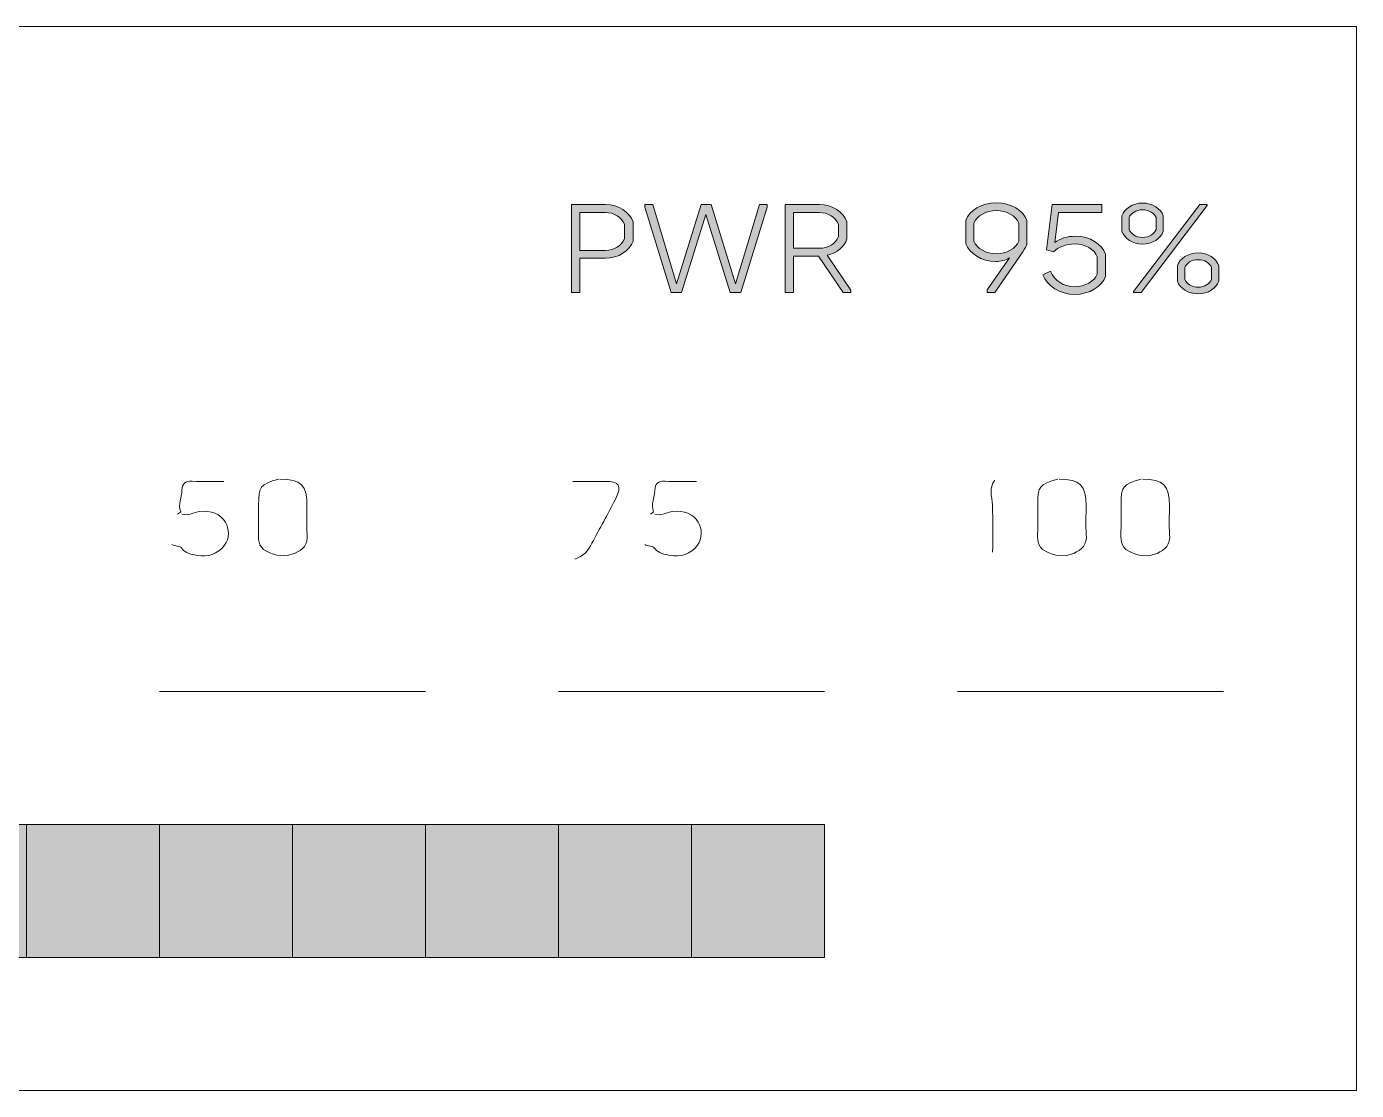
# Model space of a CAD drawing. Header units: inches. Extents: x 105 to 230, y -180 to -140.
# Drawn here: x 180 to 230, y -180 to -140 of the extents above; entities that cross this region are included whole.
import ezdxf

# ---------------------------------------------------------------- set-up
doc = ezdxf.new("R2010")
doc.units = ezdxf.units.IN
doc.header["$MEASUREMENT"] = 0
doc.layers.add('CUT', color=7, linetype='Continuous')
doc.layers.add('TYPE', color=7, linetype='Continuous')

# ---------------------------------------------------------------- blocks, each defined once
blk = doc.blocks.new('block 3')
at = {"layer": 'TYPE', "true_color": 0xffffff}
h = blk.add_hatch(color=7, dxfattribs=at)
h.dxf.hatch_style = 2
edge = h.paths.add_edge_path()
edge.add_spline(control_points=[(202.801, -147.34), (202.801, -147.34), (202.801, -148.066), (202.801, -148.066), (202.679, -148.426), (202.253, -148.712), (201.766, -148.712), (201.766, -148.712), (200.801, -148.712), (200.801, -148.712), (200.801, -148.712), (200.801, -150), (200.801, -150), (200.801, -150), (200.482, -150), (200.482, -150), (200.482, -150), (200.482, -146.694), (200.482, -146.694), (200.482, -146.694), (201.766, -146.694), (201.766, -146.694), (202.253, -146.694), (202.679, -146.979), (202.801, -147.34)], knot_values=[0, 0, 0, 0, 1, 1, 1, 2, 2, 2, 3, 3, 3, 4, 4, 4, 5, 5, 5, 6, 6, 6, 7, 7, 7, 8, 8, 8, 8], degree=3, periodic=1)
edge = h.paths.add_edge_path()
edge.add_spline(control_points=[(202.482, -147.429), (202.384, -147.171), (202.084, -146.989), (201.756, -146.989), (201.756, -146.989), (200.801, -146.989), (200.801, -146.989), (200.801, -146.989), (200.801, -148.417), (200.801, -148.417), (200.801, -148.417), (201.756, -148.417), (201.756, -148.417), (202.084, -148.417), (202.384, -148.234), (202.482, -147.977), (202.482, -147.977), (202.482, -147.429), (202.482, -147.429)], knot_values=[0, 0, 0, 0, 1, 1, 1, 2, 2, 2, 3, 3, 3, 4, 4, 4, 5, 5, 5, 6, 6, 6, 6], degree=3, periodic=1)
h = blk.add_hatch(color=7, dxfattribs=at)
h.dxf.hatch_style = 2
h.paths.add_polyline_path([(207.845, -146.694), (207.845, -146.787), (206.852, -150), (206.458, -150), (205.541, -147.064), (204.627, -150), (204.234, -150), (203.241, -146.792), (203.241, -146.694), (203.541, -146.694), (204.435, -149.668), (205.358, -146.694), (205.737, -146.694), (206.655, -149.668), (207.554, -146.694)])
h = blk.add_hatch(color=7, dxfattribs=at)
h.dxf.hatch_style = 2
edge = h.paths.add_edge_path()
edge.add_spline(control_points=[(210.997, -149.906), (210.997, -149.906), (210.997, -150), (210.997, -150), (210.997, -150), (210.698, -150), (210.698, -150), (210.698, -150), (209.775, -148.632), (209.775, -148.632), (209.775, -148.632), (208.838, -148.632), (208.838, -148.632), (208.838, -148.632), (208.838, -150), (208.838, -150), (208.838, -150), (208.52, -150), (208.52, -150), (208.52, -150), (208.52, -146.694), (208.52, -146.694), (208.52, -146.694), (209.808, -146.694), (209.808, -146.694), (210.295, -146.694), (210.721, -146.979), (210.843, -147.34), (210.843, -147.34), (210.843, -147.986), (210.843, -147.986), (210.749, -148.272), (210.463, -148.506), (210.107, -148.595), (210.107, -148.595), (210.997, -149.906), (210.997, -149.906)], knot_values=[0, 0, 0, 0, 1, 1, 1, 2, 2, 2, 3, 3, 3, 4, 4, 4, 5, 5, 5, 6, 6, 6, 7, 7, 7, 8, 8, 8, 9, 9, 9, 10, 10, 10, 11, 11, 11, 12, 12, 12, 12], degree=3, periodic=1)
edge = h.paths.add_edge_path()
edge.add_spline(control_points=[(208.838, -148.337), (208.838, -148.337), (209.798, -148.337), (209.798, -148.337), (210.126, -148.337), (210.426, -148.155), (210.524, -147.897), (210.524, -147.897), (210.524, -147.429), (210.524, -147.429), (210.426, -147.171), (210.126, -146.989), (209.798, -146.989), (209.798, -146.989), (208.838, -146.989), (208.838, -146.989), (208.838, -146.989), (208.838, -148.337), (208.838, -148.337)], knot_values=[0, 0, 0, 0, 1, 1, 1, 2, 2, 2, 3, 3, 3, 4, 4, 4, 5, 5, 5, 6, 6, 6, 6], degree=3, periodic=1)
at = {"layer": 'TYPE', "lineweight": 0}
blk.add_lwpolyline([(207.845, -146.694), (207.845, -146.787), (206.852, -150), (206.458, -150), (205.541, -147.064), (204.627, -150), (204.234, -150), (203.241, -146.792), (203.241, -146.694), (203.541, -146.694), (204.435, -149.668), (205.358, -146.694), (205.737, -146.694), (206.655, -149.668), (207.554, -146.694), (207.845, -146.694)], dxfattribs=at)
for points, knots in [([(202.801, -147.34), (202.801, -147.34), (202.801, -148.066), (202.801, -148.066), (202.679, -148.426), (202.253, -148.712), (201.766, -148.712), (201.766, -148.712), (200.801, -148.712), (200.801, -148.712), (200.801, -148.712), (200.801, -150), (200.801, -150), (200.801, -150), (200.482, -150), (200.482, -150), (200.482, -150), (200.482, -146.694), (200.482, -146.694), (200.482, -146.694), (201.766, -146.694), (201.766, -146.694), (202.253, -146.694), (202.679, -146.979), (202.801, -147.34)], [0, 0, 0, 0, 1, 1, 1, 2, 2, 2, 3, 3, 3, 4, 4, 4, 5, 5, 5, 6, 6, 6, 7, 7, 7, 8, 8, 8, 8]), ([(202.482, -147.429), (202.384, -147.171), (202.084, -146.989), (201.756, -146.989), (201.756, -146.989), (200.801, -146.989), (200.801, -146.989), (200.801, -146.989), (200.801, -148.417), (200.801, -148.417), (200.801, -148.417), (201.756, -148.417), (201.756, -148.417), (202.084, -148.417), (202.384, -148.234), (202.482, -147.977), (202.482, -147.977), (202.482, -147.429), (202.482, -147.429)], [0, 0, 0, 0, 1, 1, 1, 2, 2, 2, 3, 3, 3, 4, 4, 4, 5, 5, 5, 6, 6, 6, 6]), ([(210.997, -149.906), (210.997, -149.906), (210.997, -150), (210.997, -150), (210.997, -150), (210.698, -150), (210.698, -150), (210.698, -150), (209.775, -148.632), (209.775, -148.632), (209.775, -148.632), (208.838, -148.632), (208.838, -148.632), (208.838, -148.632), (208.838, -150), (208.838, -150), (208.838, -150), (208.52, -150), (208.52, -150), (208.52, -150), (208.52, -146.694), (208.52, -146.694), (208.52, -146.694), (209.808, -146.694), (209.808, -146.694), (210.295, -146.694), (210.721, -146.979), (210.843, -147.34), (210.843, -147.34), (210.843, -147.986), (210.843, -147.986), (210.749, -148.272), (210.463, -148.506), (210.107, -148.595), (210.107, -148.595), (210.997, -149.906), (210.997, -149.906)], [0, 0, 0, 0, 1, 1, 1, 2, 2, 2, 3, 3, 3, 4, 4, 4, 5, 5, 5, 6, 6, 6, 7, 7, 7, 8, 8, 8, 9, 9, 9, 10, 10, 10, 11, 11, 11, 12, 12, 12, 12]), ([(208.838, -148.337), (208.838, -148.337), (209.798, -148.337), (209.798, -148.337), (210.126, -148.337), (210.426, -148.155), (210.524, -147.897), (210.524, -147.897), (210.524, -147.429), (210.524, -147.429), (210.426, -147.171), (210.126, -146.989), (209.798, -146.989), (209.798, -146.989), (208.838, -146.989), (208.838, -146.989), (208.838, -146.989), (208.838, -148.337), (208.838, -148.337)], [0, 0, 0, 0, 1, 1, 1, 2, 2, 2, 3, 3, 3, 4, 4, 4, 5, 5, 5, 6, 6, 6, 6])]:
    blk.add_open_spline(points, degree=3, knots=knots, dxfattribs=at)
blk = doc.blocks.new('block 4')
at = {"layer": 'TYPE', "true_color": 0xffffff}
h = blk.add_hatch(color=7, dxfattribs=at)
h.dxf.hatch_style = 2
edge = h.paths.add_edge_path()
edge.add_spline(control_points=[(217.613, -147.293), (217.613, -147.293), (217.613, -148.164), (217.613, -148.164), (217.59, -148.244), (217.533, -148.351), (217.459, -148.464), (217.459, -148.464), (216.405, -150), (216.405, -150), (216.405, -150), (216.119, -150), (216.119, -150), (216.119, -150), (216.119, -149.897), (216.119, -149.897), (216.119, -149.897), (216.957, -148.693), (216.957, -148.693), (216.808, -148.792), (216.62, -148.829), (216.442, -148.829), (215.894, -148.829), (215.45, -148.529), (215.309, -148.164), (215.309, -148.164), (215.309, -147.293), (215.309, -147.293), (215.45, -146.919), (215.908, -146.623), (216.461, -146.623), (217.014, -146.623), (217.473, -146.919), (217.613, -147.293)], knot_values=[0, 0, 0, 0, 1, 1, 1, 2, 2, 2, 3, 3, 3, 4, 4, 4, 5, 5, 5, 6, 6, 6, 7, 7, 7, 8, 8, 8, 9, 9, 9, 10, 10, 10, 11, 11, 11, 11], degree=3, periodic=1)
edge = h.paths.add_edge_path()
edge.add_spline(control_points=[(217.304, -147.392), (217.192, -147.11), (216.85, -146.914), (216.461, -146.914), (216.072, -146.914), (215.731, -147.11), (215.618, -147.392), (215.618, -147.392), (215.618, -148.066), (215.618, -148.066), (215.731, -148.347), (216.072, -148.544), (216.461, -148.544), (216.85, -148.544), (217.192, -148.347), (217.304, -148.066), (217.304, -148.066), (217.304, -147.392), (217.304, -147.392)], knot_values=[0, 0, 0, 0, 1, 1, 1, 2, 2, 2, 3, 3, 3, 4, 4, 4, 5, 5, 5, 6, 6, 6, 6], degree=3, periodic=1)
h = blk.add_hatch(color=7, dxfattribs=at)
h.dxf.hatch_style = 2
edge = h.paths.add_edge_path()
edge.add_spline(control_points=[(220.564, -148.562), (220.564, -148.562), (220.564, -149.401), (220.564, -149.401), (220.433, -149.766), (219.965, -150.07), (219.412, -150.07), (218.859, -150.07), (218.363, -149.752), (218.213, -149.335), (218.213, -149.335), (218.503, -149.195), (218.503, -149.195), (218.644, -149.565), (219, -149.78), (219.412, -149.78), (219.801, -149.78), (220.152, -149.583), (220.255, -149.307), (220.255, -149.307), (220.255, -148.661), (220.255, -148.661), (220.152, -148.37), (219.801, -148.174), (219.412, -148.174), (219.089, -148.174), (218.789, -148.281), (218.606, -148.473), (218.606, -148.473), (218.349, -148.389), (218.349, -148.389), (218.349, -148.389), (218.56, -146.694), (218.56, -146.694), (218.56, -146.694), (220.424, -146.694), (220.424, -146.694), (220.424, -146.694), (220.424, -146.989), (220.424, -146.989), (220.424, -146.989), (218.803, -146.989), (218.803, -146.989), (218.803, -146.989), (218.663, -148.117), (218.663, -148.117), (218.845, -147.968), (219.136, -147.883), (219.435, -147.883), (219.979, -147.883), (220.438, -148.174), (220.564, -148.562)], knot_values=[0, 0, 0, 0, 1, 1, 1, 2, 2, 2, 3, 3, 3, 4, 4, 4, 5, 5, 5, 6, 6, 6, 7, 7, 7, 8, 8, 8, 9, 9, 9, 10, 10, 10, 11, 11, 11, 12, 12, 12, 13, 13, 13, 14, 14, 14, 15, 15, 15, 16, 16, 16, 17, 17, 17, 17], degree=3, periodic=1)
h = blk.add_hatch(color=7, dxfattribs=at)
h.dxf.hatch_style = 2
edge = h.paths.add_edge_path()
edge.add_spline(control_points=[(221.182, -147.701), (221.182, -147.701), (221.182, -147.11), (221.182, -147.11), (221.276, -146.853), (221.585, -146.633), (221.96, -146.633), (222.335, -146.633), (222.644, -146.853), (222.737, -147.11), (222.737, -147.11), (222.737, -147.701), (222.737, -147.701), (222.644, -147.963), (222.335, -148.178), (221.96, -148.178), (221.585, -148.178), (221.276, -147.963), (221.182, -147.701)], knot_values=[0, 0, 0, 0, 1, 1, 1, 2, 2, 2, 3, 3, 3, 4, 4, 4, 5, 5, 5, 6, 6, 6, 6], degree=3, periodic=1)
edge = h.paths.add_edge_path()
edge.add_spline(control_points=[(222.466, -147.63), (222.466, -147.63), (222.466, -147.181), (222.466, -147.181), (222.391, -147.017), (222.213, -146.89), (221.96, -146.89), (221.707, -146.89), (221.529, -147.017), (221.454, -147.181), (221.454, -147.181), (221.454, -147.63), (221.454, -147.63), (221.529, -147.794), (221.707, -147.925), (221.96, -147.925), (222.213, -147.925), (222.391, -147.794), (222.466, -147.63)], knot_values=[0, 0, 0, 0, 1, 1, 1, 2, 2, 2, 3, 3, 3, 4, 4, 4, 5, 5, 5, 6, 6, 6, 6], degree=3, periodic=1)
h.paths.add_polyline_path([(221.904, -150), (221.618, -150), (221.618, -149.962), (224.109, -146.694), (224.395, -146.694), (224.395, -146.731)])
edge = h.paths.add_edge_path()
edge.add_spline(control_points=[(223.271, -149.574), (223.271, -149.574), (223.271, -148.984), (223.271, -148.984), (223.365, -148.726), (223.674, -148.506), (224.049, -148.506), (224.423, -148.506), (224.732, -148.726), (224.826, -148.984), (224.826, -148.984), (224.826, -149.574), (224.826, -149.574), (224.732, -149.836), (224.423, -150.051), (224.049, -150.051), (223.674, -150.051), (223.365, -149.836), (223.271, -149.574)], knot_values=[0, 0, 0, 0, 1, 1, 1, 2, 2, 2, 3, 3, 3, 4, 4, 4, 5, 5, 5, 6, 6, 6, 6], degree=3, periodic=1)
edge = h.paths.add_edge_path()
edge.add_spline(control_points=[(224.554, -149.504), (224.554, -149.504), (224.554, -149.054), (224.554, -149.054), (224.479, -148.89), (224.301, -148.764), (224.049, -148.764), (223.796, -148.764), (223.618, -148.89), (223.543, -149.054), (223.543, -149.054), (223.543, -149.504), (223.543, -149.504), (223.618, -149.668), (223.796, -149.799), (224.049, -149.799), (224.301, -149.799), (224.479, -149.668), (224.554, -149.504)], knot_values=[0, 0, 0, 0, 1, 1, 1, 2, 2, 2, 3, 3, 3, 4, 4, 4, 5, 5, 5, 6, 6, 6, 6], degree=3, periodic=1)
at = {"layer": 'TYPE', "lineweight": 0}
blk.add_lwpolyline([(221.904, -150), (221.618, -150), (221.618, -149.962), (224.109, -146.694), (224.395, -146.694), (224.395, -146.731), (221.904, -150)], dxfattribs=at)
for points, knots in [([(217.613, -147.293), (217.613, -147.293), (217.613, -148.164), (217.613, -148.164), (217.59, -148.244), (217.533, -148.351), (217.459, -148.464), (217.459, -148.464), (216.405, -150), (216.405, -150), (216.405, -150), (216.119, -150), (216.119, -150), (216.119, -150), (216.119, -149.897), (216.119, -149.897), (216.119, -149.897), (216.957, -148.693), (216.957, -148.693), (216.808, -148.792), (216.62, -148.829), (216.442, -148.829), (215.894, -148.829), (215.45, -148.529), (215.309, -148.164), (215.309, -148.164), (215.309, -147.293), (215.309, -147.293), (215.45, -146.919), (215.908, -146.623), (216.461, -146.623), (217.014, -146.623), (217.473, -146.919), (217.613, -147.293)], [0, 0, 0, 0, 1, 1, 1, 2, 2, 2, 3, 3, 3, 4, 4, 4, 5, 5, 5, 6, 6, 6, 7, 7, 7, 8, 8, 8, 9, 9, 9, 10, 10, 10, 11, 11, 11, 11]), ([(217.304, -147.392), (217.192, -147.11), (216.85, -146.914), (216.461, -146.914), (216.072, -146.914), (215.731, -147.11), (215.618, -147.392), (215.618, -147.392), (215.618, -148.066), (215.618, -148.066), (215.731, -148.347), (216.072, -148.544), (216.461, -148.544), (216.85, -148.544), (217.192, -148.347), (217.304, -148.066), (217.304, -148.066), (217.304, -147.392), (217.304, -147.392)], [0, 0, 0, 0, 1, 1, 1, 2, 2, 2, 3, 3, 3, 4, 4, 4, 5, 5, 5, 6, 6, 6, 6]), ([(220.564, -148.562), (220.564, -148.562), (220.564, -149.401), (220.564, -149.401), (220.433, -149.766), (219.965, -150.07), (219.412, -150.07), (218.859, -150.07), (218.363, -149.752), (218.213, -149.335), (218.213, -149.335), (218.503, -149.195), (218.503, -149.195), (218.644, -149.565), (219, -149.78), (219.412, -149.78), (219.801, -149.78), (220.152, -149.583), (220.255, -149.307), (220.255, -149.307), (220.255, -148.661), (220.255, -148.661), (220.152, -148.37), (219.801, -148.174), (219.412, -148.174), (219.089, -148.174), (218.789, -148.281), (218.606, -148.473), (218.606, -148.473), (218.349, -148.389), (218.349, -148.389), (218.349, -148.389), (218.56, -146.694), (218.56, -146.694), (218.56, -146.694), (220.424, -146.694), (220.424, -146.694), (220.424, -146.694), (220.424, -146.989), (220.424, -146.989), (220.424, -146.989), (218.803, -146.989), (218.803, -146.989), (218.803, -146.989), (218.663, -148.117), (218.663, -148.117), (218.845, -147.968), (219.136, -147.883), (219.435, -147.883), (219.979, -147.883), (220.438, -148.174), (220.564, -148.562)], [0, 0, 0, 0, 1, 1, 1, 2, 2, 2, 3, 3, 3, 4, 4, 4, 5, 5, 5, 6, 6, 6, 7, 7, 7, 8, 8, 8, 9, 9, 9, 10, 10, 10, 11, 11, 11, 12, 12, 12, 13, 13, 13, 14, 14, 14, 15, 15, 15, 16, 16, 16, 17, 17, 17, 17]), ([(221.182, -147.701), (221.182, -147.701), (221.182, -147.11), (221.182, -147.11), (221.276, -146.853), (221.585, -146.633), (221.96, -146.633), (222.335, -146.633), (222.644, -146.853), (222.737, -147.11), (222.737, -147.11), (222.737, -147.701), (222.737, -147.701), (222.644, -147.963), (222.335, -148.178), (221.96, -148.178), (221.585, -148.178), (221.276, -147.963), (221.182, -147.701)], [0, 0, 0, 0, 1, 1, 1, 2, 2, 2, 3, 3, 3, 4, 4, 4, 5, 5, 5, 6, 6, 6, 6]), ([(222.466, -147.63), (222.466, -147.63), (222.466, -147.181), (222.466, -147.181), (222.391, -147.017), (222.213, -146.89), (221.96, -146.89), (221.707, -146.89), (221.529, -147.017), (221.454, -147.181), (221.454, -147.181), (221.454, -147.63), (221.454, -147.63), (221.529, -147.794), (221.707, -147.925), (221.96, -147.925), (222.213, -147.925), (222.391, -147.794), (222.466, -147.63)], [0, 0, 0, 0, 1, 1, 1, 2, 2, 2, 3, 3, 3, 4, 4, 4, 5, 5, 5, 6, 6, 6, 6]), ([(223.271, -149.574), (223.271, -149.574), (223.271, -148.984), (223.271, -148.984), (223.365, -148.726), (223.674, -148.506), (224.049, -148.506), (224.423, -148.506), (224.732, -148.726), (224.826, -148.984), (224.826, -148.984), (224.826, -149.574), (224.826, -149.574), (224.732, -149.836), (224.423, -150.051), (224.049, -150.051), (223.674, -150.051), (223.365, -149.836), (223.271, -149.574)], [0, 0, 0, 0, 1, 1, 1, 2, 2, 2, 3, 3, 3, 4, 4, 4, 5, 5, 5, 6, 6, 6, 6]), ([(224.554, -149.504), (224.554, -149.504), (224.554, -149.054), (224.554, -149.054), (224.479, -148.89), (224.301, -148.764), (224.049, -148.764), (223.796, -148.764), (223.618, -148.89), (223.543, -149.054), (223.543, -149.054), (223.543, -149.504), (223.543, -149.504), (223.618, -149.668), (223.796, -149.799), (224.049, -149.799), (224.301, -149.799), (224.479, -149.668), (224.554, -149.504)], [0, 0, 0, 0, 1, 1, 1, 2, 2, 2, 3, 3, 3, 4, 4, 4, 5, 5, 5, 6, 6, 6, 6])]:
    blk.add_open_spline(points, degree=3, knots=knots, dxfattribs=at)

msp = doc.modelspace()

# ---------------------------------------------------------------- hatches: boundary and pattern name
at = {"layer": 'TYPE', "true_color": 0x706f6f}
h = msp.add_hatch(color=8, dxfattribs=at)
h.dxf.hatch_style = 2
h.paths.add_polyline_path([(180, -170), (175, -170), (175, -175), (180, -175)])
at = {"layer": 'TYPE', "true_color": 0x646363}
h = msp.add_hatch(color=251, dxfattribs=at)
h.dxf.hatch_style = 2
h.paths.add_polyline_path([(185, -170), (180, -170), (180, -175), (185, -175)])
at = {"layer": 'TYPE', "true_color": 0x575756}
h = msp.add_hatch(color=251, dxfattribs=at)
h.dxf.hatch_style = 2
h.paths.add_polyline_path([(190, -170), (185, -170), (185, -175), (190, -175)])
at = {"layer": 'TYPE', "true_color": 0x4a4a49}
h = msp.add_hatch(color=59, dxfattribs=at)
h.dxf.hatch_style = 2
h.paths.add_polyline_path([(195, -170), (190, -170), (190, -175), (195, -175)])
at = {"layer": 'TYPE', "true_color": 0x3c3c3b}
h = msp.add_hatch(color=250, dxfattribs=at)
h.dxf.hatch_style = 2
h.paths.add_polyline_path([(200, -170), (195, -170), (195, -175), (200, -175)])
at = {"layer": 'TYPE', "true_color": 0x2e2d2c}
h = msp.add_hatch(color=250, dxfattribs=at)
h.dxf.hatch_style = 2
h.paths.add_polyline_path([(205, -170), (200, -170), (200, -175), (205, -175)])
at = {"layer": 'TYPE', "true_color": 0x1d1d1b}
h = msp.add_hatch(color=179, dxfattribs=at)
h.dxf.hatch_style = 2
h.paths.add_polyline_path([(210, -170), (205, -170), (205, -175), (210, -175)])

# ---------------------------------------------------------------- linework, layer by layer
at = {"layer": 'CUT', "lineweight": 0}
msp.add_lwpolyline([(230, -180), (105, -180), (105, -140), (230, -140), (230, -180)], dxfattribs=at)
at = {"layer": 'CUT', "color": 56, "lineweight": 5, "true_color": 0x808000}
msp.add_lwpolyline([(185, -165), (195, -165)], dxfattribs=at)
at = {"layer": 'CUT', "color": 136, "lineweight": 5, "true_color": 0x008080}
msp.add_lwpolyline([(200, -165), (210, -165)], dxfattribs=at)
at = {"layer": 'CUT', "color": 4, "lineweight": 5, "true_color": 0x00ffff}
msp.add_lwpolyline([(215, -165), (225, -165)], dxfattribs=at)
at = {"layer": 'TYPE', "lineweight": 0}
for points in [[(180, -170), (175, -170), (175, -175), (180, -175), (180, -170)], [(185, -170), (180, -170), (180, -175), (185, -175), (185, -170)], [(190, -170), (185, -170), (185, -175), (190, -175), (190, -170)], [(195, -170), (190, -170), (190, -175), (195, -175), (195, -170)], [(200, -170), (195, -170), (195, -175), (200, -175), (200, -170)], [(205, -170), (200, -170), (200, -175), (205, -175), (205, -170)], [(210, -170), (205, -170), (205, -175), (210, -175), (210, -170)]]:
    msp.add_lwpolyline(points, dxfattribs=at)
at = {"layer": 'TYPE', "color": 56, "lineweight": 5, "true_color": 0x808000}
for points, knots in [([(187.41, -157.099), (187.015, -157.099), (186.619, -157.111), (186.225, -157.095), (185.966, -157.084), (185.849, -157.181), (185.841, -157.438), (185.833, -157.706), (185.683, -157.966), (185.795, -158.244), (185.799, -158.254), (185.716, -158.298), (185.674, -158.327)], [0, 0, 0, 0, 1, 1, 1, 2, 2, 2, 3, 3, 3, 4, 4, 4, 4]), ([(189.484, -157.014), (188.778, -157.215), (188.722, -157.286), (188.722, -157.988), (188.722, -158.313), (188.725, -158.637), (188.721, -158.962), (188.717, -159.257), (188.681, -159.553), (189.017, -159.727), (189.363, -159.906), (189.712, -159.962), (190.076, -159.807), (190.387, -159.674), (190.588, -159.477), (190.55, -159.088), (190.515, -158.739), (190.542, -158.383), (190.542, -158.03), (190.542, -157.241), (190.324, -157.023), (189.526, -157.014)], [0, 0, 0, 0, 1, 1, 1, 2, 2, 2, 3, 3, 3, 4, 4, 4, 5, 5, 5, 6, 6, 6, 7, 7, 7, 7]), ([(185.843, -158.327), (186.084, -158.416), (186.292, -158.253), (186.519, -158.229), (186.935, -158.183), (187.283, -158.323), (187.475, -158.635), (187.622, -158.874), (187.634, -159.253), (187.442, -159.504), (187.192, -159.833), (186.802, -159.96), (186.396, -159.881), (186.209, -159.845), (185.979, -159.808), (185.848, -159.636), (185.743, -159.497), (185.58, -159.548), (185.462, -159.47)], [0, 0, 0, 0, 1, 1, 1, 2, 2, 2, 3, 3, 3, 4, 4, 4, 5, 5, 5, 6, 6, 6, 6])]:
    msp.add_open_spline(points, degree=3, knots=knots, dxfattribs=at)
at = {"layer": 'TYPE', "color": 136, "lineweight": 5, "true_color": 0x008080}
for points, knots in [([(200.618, -160.02), (200.931, -159.931), (201.111, -159.705), (201.255, -159.429), (201.544, -158.874), (201.857, -158.333), (202.138, -157.775), (202.401, -157.252), (202.299, -157.101), (201.718, -157.099), (201.323, -157.098), (200.928, -157.099), (200.533, -157.099)], [0, 0, 0, 0, 1, 1, 1, 2, 2, 2, 3, 3, 3, 4, 4, 4, 4]), ([(205.19, -157.099), (204.795, -157.099), (204.399, -157.111), (204.005, -157.095), (203.746, -157.084), (203.629, -157.181), (203.621, -157.438), (203.613, -157.706), (203.463, -157.966), (203.575, -158.244), (203.579, -158.254), (203.496, -158.298), (203.454, -158.327)], [0, 0, 0, 0, 1, 1, 1, 2, 2, 2, 3, 3, 3, 4, 4, 4, 4]), ([(203.623, -158.327), (203.864, -158.416), (204.072, -158.253), (204.299, -158.229), (204.715, -158.183), (205.063, -158.323), (205.255, -158.635), (205.402, -158.874), (205.414, -159.253), (205.222, -159.504), (204.972, -159.833), (204.582, -159.96), (204.176, -159.881), (203.989, -159.845), (203.759, -159.808), (203.628, -159.636), (203.523, -159.497), (203.36, -159.548), (203.242, -159.47)], [0, 0, 0, 0, 1, 1, 1, 2, 2, 2, 3, 3, 3, 4, 4, 4, 5, 5, 5, 6, 6, 6, 6])]:
    msp.add_open_spline(points, degree=3, knots=knots, dxfattribs=at)
at = {"layer": 'TYPE', "color": 4, "lineweight": 5, "true_color": 0x00ffff}
for points, knots in [([(216.408, -157.057), (216.165, -157.348), (216.299, -157.667), (216.315, -157.988), (216.344, -158.58), (216.323, -159.173), (216.323, -159.766)], [0, 0, 0, 0, 1, 1, 1, 2, 2, 2, 2]), ([(218.779, -157.014), (218.073, -157.215), (218.017, -157.286), (218.017, -157.988), (218.017, -158.313), (218.02, -158.637), (218.016, -158.962), (218.012, -159.257), (217.976, -159.553), (218.311, -159.727), (218.658, -159.906), (219.007, -159.962), (219.371, -159.807), (219.681, -159.674), (219.882, -159.477), (219.844, -159.088), (219.81, -158.739), (219.837, -158.383), (219.837, -158.03), (219.837, -157.241), (219.618, -157.023), (218.821, -157.014)], [0, 0, 0, 0, 1, 1, 1, 2, 2, 2, 3, 3, 3, 4, 4, 4, 5, 5, 5, 6, 6, 6, 7, 7, 7, 7]), ([(221.911, -157.014), (221.205, -157.215), (221.149, -157.286), (221.149, -157.988), (221.149, -158.313), (221.152, -158.637), (221.148, -158.962), (221.145, -159.257), (221.109, -159.553), (221.444, -159.727), (221.791, -159.906), (222.14, -159.962), (222.503, -159.807), (222.814, -159.674), (223.015, -159.477), (222.977, -159.088), (222.943, -158.739), (222.97, -158.383), (222.97, -158.03), (222.97, -157.241), (222.751, -157.023), (221.954, -157.014)], [0, 0, 0, 0, 1, 1, 1, 2, 2, 2, 3, 3, 3, 4, 4, 4, 5, 5, 5, 6, 6, 6, 7, 7, 7, 7])]:
    msp.add_open_spline(points, degree=3, knots=knots, dxfattribs=at)

# ---------------------------------------------------------------- block references
at = {"layer": 'TYPE'}
for name in ['block 3', 'block 4']:
    msp.add_blockref(name, (0, 0), dxfattribs=at)

doc.saveas('drawing.dxf')
